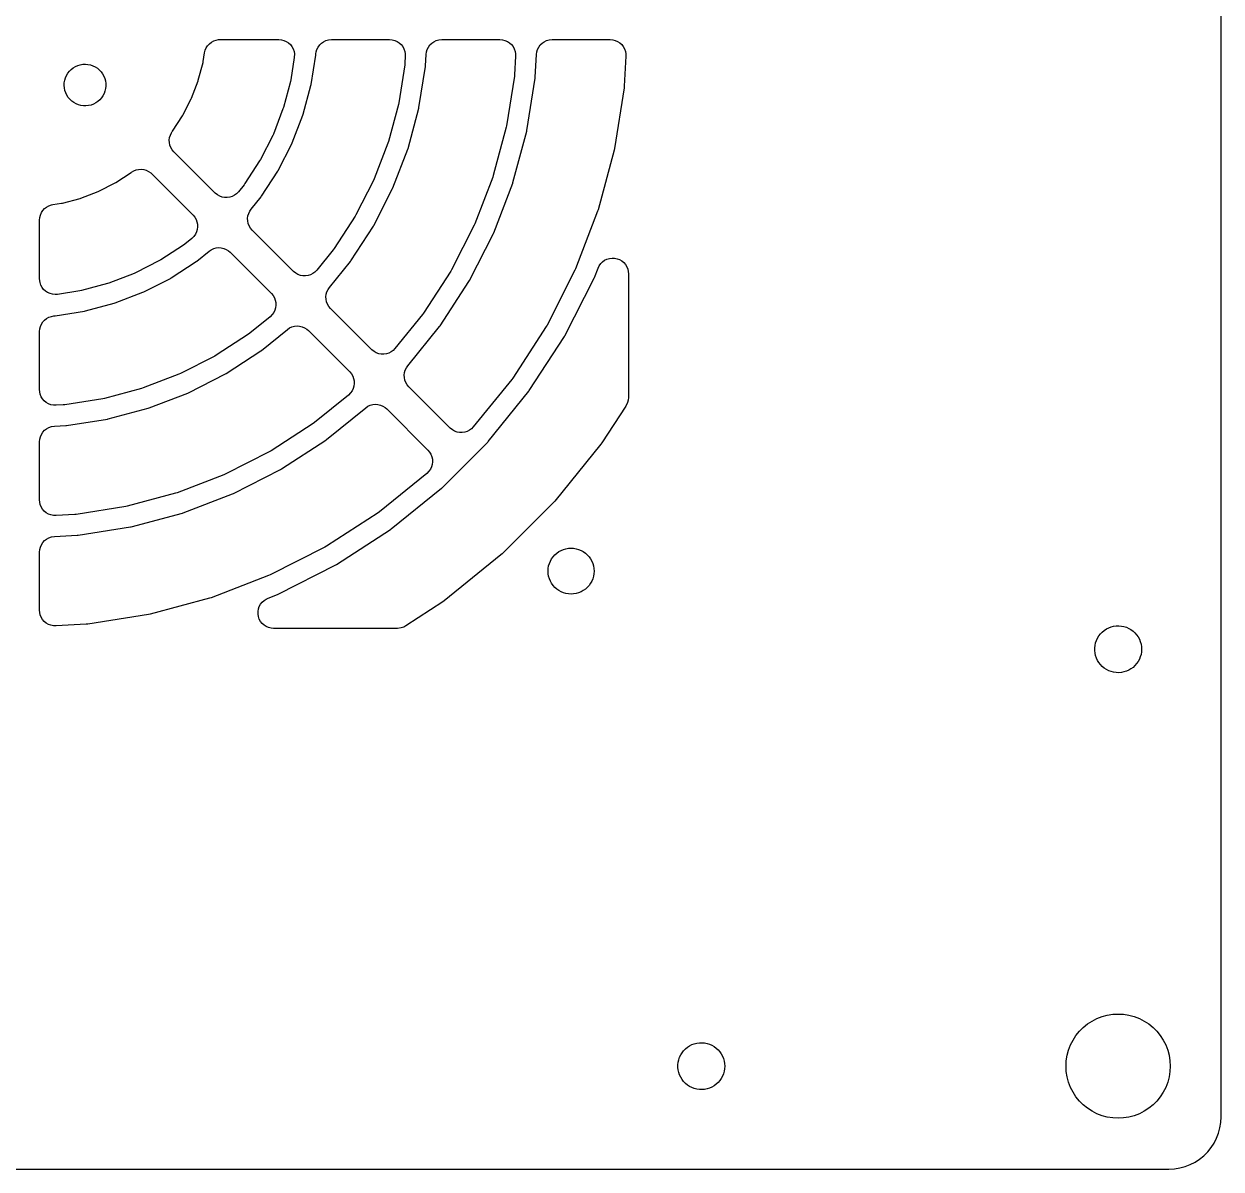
# Model space of a CAD drawing. Header units: metres. Extents: x -240 to 240, y -110 to 110.
# Drawn here: x 125 to 239.9, y -109.9 to 0 of the extents above; entities that cross this region are included whole.
import ezdxf

# ---------------------------------------------------------------- set-up
doc = ezdxf.new("R2010")
doc.units = ezdxf.units.M

msp = doc.modelspace()

# ---------------------------------------------------------------- linework, layer by layer
for p, q in [((239.875, -104.875), (239.875, 104.875)), ((142.399, -2.52469), (142.497, -2.297)), ((142.497, -2.297), (142.63, -2.08849)), ((142.63, -2.08849), (142.797, -1.90485)), ((142.797, -1.90485), (142.991, -1.75107)), ((142.991, -1.75107), (143.208, -1.63136)), ((143.208, -1.63136), (143.441, -1.549)), ((143.441, -1.549), (143.685, -1.5062)), ((143.685, -1.5062), (143.822, -1.5)), ((143.822, -1.5), (149.463, -1.5)), ((149.463, -1.5), (149.71, -1.52046)), ((149.71, -1.52046), (149.95, -1.58127)), ((149.95, -1.58127), (150.177, -1.68079)), ((150.177, -1.68079), (150.384, -1.81628)), ((150.384, -1.81628), (150.566, -1.98409)), ((150.566, -1.98409), (150.718, -2.17958)), ((150.718, -2.17958), (150.836, -2.39746)), ((153.12, -2.43941), (153.231, -2.21805)), ((153.231, -2.21805), (153.378, -2.01802)), ((153.378, -2.01802), (153.555, -1.84477)), ((153.555, -1.84477), (153.758, -1.70305)), ((153.758, -1.70305), (153.982, -1.59669)), ((153.982, -1.59669), (154.22, -1.52863)), ((154.22, -1.52863), (154.511, -1.5)), ((154.511, -1.5), (160.091, -1.5)), ((160.091, -1.5), (160.338, -1.52046)), ((160.338, -1.52046), (160.578, -1.58127)), ((160.578, -1.58127), (160.805, -1.68079)), ((160.805, -1.68079), (161.012, -1.81628)), ((161.012, -1.81628), (161.194, -1.98409)), ((161.194, -1.98409), (161.346, -2.17958)), ((161.346, -2.17958), (161.464, -2.39746)), ((163.704, -2.43936), (163.815, -2.218)), ((163.815, -2.218), (163.961, -2.01799)), ((163.961, -2.01799), (164.138, -1.84476)), ((164.138, -1.84476), (164.341, -1.70303)), ((164.341, -1.70303), (164.565, -1.59668)), ((164.565, -1.59668), (164.803, -1.52863)), ((164.803, -1.52863), (165.095, -1.5)), ((165.095, -1.5), (170.674, -1.5)), ((170.674, -1.5), (170.921, -1.52046)), ((170.921, -1.52046), (171.161, -1.58127)), ((171.161, -1.58127), (171.388, -1.68079)), ((171.388, -1.68079), (171.595, -1.81628)), ((171.595, -1.81628), (171.778, -1.98409)), ((171.778, -1.98409), (171.93, -2.17958)), ((171.93, -2.17958), (172.048, -2.39746)), ((174.287, -2.43936), (174.398, -2.21802)), ((174.398, -2.21802), (174.544, -2.01799)), ((174.544, -2.01799), (174.721, -1.84476)), ((174.721, -1.84476), (174.925, -1.70303)), ((174.925, -1.70303), (175.148, -1.59669)), ((175.148, -1.59669), (175.387, -1.52863)), ((175.387, -1.52863), (175.678, -1.5)), ((175.678, -1.5), (181.257, -1.5)), ((181.257, -1.5), (181.504, -1.52046)), ((181.504, -1.52046), (181.744, -1.58127)), ((181.744, -1.58127), (181.971, -1.68079)), ((181.971, -1.68079), (182.179, -1.81628)), ((182.179, -1.81628), (182.361, -1.98409)), ((182.361, -1.98409), (182.513, -2.17958)), ((182.513, -2.17958), (182.631, -2.39746)), ((142.205, -3.61696), (142.34, -2.76534)), ((142.34, -2.76534), (142.399, -2.52469)), ((150.944, -3.23465), (150.607, -5.36279)), ((150.836, -2.39746), (150.917, -2.63177)), ((150.917, -2.63177), (150.958, -2.87613)), ((150.958, -2.87613), (150.944, -3.23465)), ((152.557, -5.81731), (153.006, -2.98299)), ((153.006, -2.98299), (153.019, -2.866)), ((153.019, -2.866), (153.021, -2.86627)), ((153.021, -2.86627), (153.047, -2.67604)), ((153.047, -2.67604), (153.12, -2.43941)), ((161.464, -2.39746), (161.545, -2.63177)), ((161.545, -2.63177), (161.586, -2.87613)), ((161.589, -3.07849), (161.553, -3.76282)), ((161.586, -2.87613), (161.589, -3.07849)), ((163.54, -4.0112), (163.597, -2.92149)), ((163.597, -2.92149), (163.63, -2.67601)), ((163.63, -2.67601), (163.704, -2.43936)), ((172.048, -2.39746), (172.128, -2.63177)), ((172.172, -3.07851), (172.078, -4.86909)), ((172.128, -2.63177), (172.169, -2.87613)), ((172.169, -2.87613), (172.172, -3.07851)), ((174.065, -5.11745), (174.18, -2.92149)), ((174.18, -2.92149), (174.214, -2.67601)), ((174.214, -2.67601), (174.287, -2.43936)), ((182.755, -3.07851), (182.604, -5.97536)), ((182.631, -2.39746), (182.711, -2.63177)), ((182.711, -2.63177), (182.752, -2.87613)), ((182.752, -2.87613), (182.755, -3.07851)), ((129.213, -4.73282), (129.365, -4.53862)), ((129.365, -4.53862), (129.539, -4.3645)), ((129.539, -4.3645), (129.733, -4.21309)), ((129.733, -4.21309), (129.944, -4.0867)), ((129.944, -4.0867), (130.169, -3.98724)), ((130.169, -3.98724), (130.405, -3.91621)), ((130.405, -3.91621), (130.648, -3.87469)), ((130.648, -3.87469), (130.894, -3.86333)), ((130.894, -3.86333), (131.139, -3.88226)), ((131.139, -3.88226), (131.381, -3.93123)), ((131.381, -3.93123), (131.614, -4.00949)), ((131.614, -4.00949), (131.836, -4.11584)), ((131.836, -4.11584), (132.044, -4.24869)), ((132.044, -4.24869), (132.233, -4.40599)), ((132.233, -4.40599), (132.402, -4.58539)), ((132.402, -4.58539), (132.547, -4.78416)), ((141.733, -5.39542), (142.189, -3.69386)), ((142.189, -3.69386), (142.205, -3.61696)), ((161.536, -3.91898), (160.959, -7.56319)), ((161.553, -3.76282), (161.536, -3.91898)), ((162.909, -8.0177), (163.532, -4.08925)), ((163.532, -4.08925), (163.54, -4.0112)), ((128.863, -5.89389), (128.875, -5.6479)), ((128.875, -5.6479), (128.916, -5.40518)), ((128.916, -5.40518), (128.987, -5.1694)), ((128.987, -5.1694), (129.087, -4.94415)), ((129.087, -4.94415), (129.213, -4.73282)), ((132.547, -4.78416), (132.667, -4.99928)), ((132.667, -4.99928), (132.759, -5.22751)), ((132.759, -5.22751), (132.823, -5.46536)), ((132.823, -5.46536), (132.857, -5.70924)), ((132.857, -5.70924), (132.861, -5.95546)), ((141.077, -7.1151), (141.709, -5.47032)), ((141.709, -5.47032), (141.733, -5.39542)), ((150.574, -5.51637), (149.906, -8.00992)), ((150.607, -5.36279), (150.574, -5.51637)), ((172.062, -5.02524), (171.311, -9.76358)), ((172.078, -4.86909), (172.062, -5.02524)), ((173.261, -10.2181), (174.057, -5.1955)), ((174.057, -5.1955), (174.065, -5.11745)), ((128.882, -6.1394), (128.863, -5.89389)), ((128.931, -6.38072), (128.882, -6.1394)), ((129.009, -6.6142), (128.931, -6.38072)), ((129.116, -6.83629), (129.009, -6.6142)), ((129.249, -7.04364), (129.116, -6.83629)), ((132.58, -6.88963), (132.44, -7.09279)), ((132.693, -6.67093), (132.58, -6.88963)), ((132.778, -6.43997), (132.693, -6.67093)), ((132.834, -6.20027), (132.778, -6.43997)), ((132.861, -5.95546), (132.834, -6.20027)), ((151.798, -8.66583), (152.541, -5.89426)), ((152.541, -5.89426), (152.557, -5.81731)), ((182.587, -6.1315), (181.663, -11.964)), ((182.604, -5.97536), (182.587, -6.1315)), ((129.406, -7.23308), (129.249, -7.04364)), ((129.585, -7.40175), (129.406, -7.23308)), ((129.784, -7.5471), (129.585, -7.40175)), ((129.999, -7.66693), (129.784, -7.5471)), ((130.228, -7.75941), (129.999, -7.66693)), ((130.465, -7.82314), (130.228, -7.75941)), ((130.709, -7.85716), (130.465, -7.82314)), ((130.955, -7.86095), (130.709, -7.85716)), ((131.2, -7.83446), (130.955, -7.86095)), ((131.44, -7.77808), (131.2, -7.83446)), ((131.671, -7.69267), (131.44, -7.77808)), ((131.89, -7.57953), (131.671, -7.69267)), ((132.093, -7.44037), (131.89, -7.57953)), ((132.277, -7.2773), (132.093, -7.44037)), ((132.44, -7.09279), (132.277, -7.2773)), ((140.245, -8.75652), (141.045, -7.18683)), ((141.045, -7.18683), (141.077, -7.1151)), ((149.906, -8.00992), (149.858, -8.15924)), ((160.927, -7.71677), (159.972, -11.2803)), ((160.959, -7.56319), (160.927, -7.71677)), ((162.893, -8.09465), (162.909, -8.0177)), ((139.247, -10.3024), (140.206, -8.82471)), ((140.206, -8.82471), (140.245, -8.75652)), ((149.858, -8.15924), (148.933, -10.5695)), ((150.746, -11.4198), (151.774, -8.74074)), ((151.774, -8.74074), (151.798, -8.66583)), ((161.864, -11.9363), (162.893, -8.09465)), ((139.157, -10.4356), (139.232, -10.3218)), ((139.232, -10.3218), (139.247, -10.3024)), ((171.279, -9.91716), (170.037, -14.5508)), ((171.311, -9.76358), (171.279, -9.91716)), ((171.929, -15.2067), (173.245, -10.2951)), ((173.245, -10.2951), (173.261, -10.2181)), ((138.947, -11.1414), (138.978, -10.8956)), ((138.958, -11.3889), (138.947, -11.1414)), ((139.008, -11.6314), (138.958, -11.3889)), ((138.978, -10.8956), (139.049, -10.6581)), ((139.049, -10.6581), (139.157, -10.4356)), ((148.869, -10.713), (147.697, -13.0134)), ((148.933, -10.5695), (148.869, -10.713)), ((150.714, -11.4915), (150.746, -11.4198)), ((159.923, -11.4297), (158.601, -14.8742)), ((159.972, -11.2803), (159.923, -11.4297)), ((139.098, -11.8622), (139.008, -11.6314)), ((139.225, -12.075), (139.098, -11.8622)), ((139.385, -12.264), (139.225, -12.075)), ((143.35, -16.2289), (139.385, -12.264)), ((149.411, -14.0483), (150.714, -11.4915)), ((160.414, -15.7243), (161.839, -12.0112)), ((161.839, -12.0112), (161.864, -11.9363)), ((181.631, -12.1176), (180.102, -17.8212)), ((181.663, -11.964), (181.631, -12.1176)), ((147.618, -13.1493), (146.212, -15.3145)), ((147.697, -13.0134), (147.618, -13.1493)), ((133.825, -15.2061), (135.302, -14.2466)), ((135.302, -14.2466), (135.322, -14.2324)), ((135.322, -14.2324), (135.534, -14.1039)), ((135.534, -14.1039), (135.764, -14.0119)), ((135.764, -14.0119), (136.006, -13.9591)), ((136.006, -13.9591), (136.253, -13.9468)), ((136.253, -13.9468), (136.499, -13.9755)), ((136.499, -13.9755), (136.737, -14.0442)), ((136.737, -14.0442), (136.961, -14.1512)), ((136.961, -14.1512), (137.163, -14.2935)), ((137.163, -14.2935), (137.264, -14.3854)), ((137.264, -14.3854), (141.229, -18.3502)), ((147.809, -16.523), (149.372, -14.1162)), ((149.372, -14.1162), (149.411, -14.0483)), ((158.601, -14.8742), (158.537, -15.0176)), ((169.989, -14.7001), (168.269, -19.1789)), ((170.037, -14.5508), (169.989, -14.7001)), ((130.47, -16.7086), (132.115, -16.0773)), ((132.115, -16.0773), (132.187, -16.0453)), ((132.187, -16.0453), (133.757, -15.2455)), ((133.757, -15.2455), (133.825, -15.2061)), ((146.12, -15.4415), (145.577, -16.1122)), ((146.212, -15.3145), (146.12, -15.4415)), ((158.537, -15.0176), (156.862, -18.305)), ((158.576, -19.34), (160.382, -15.796)), ((160.382, -15.796), (160.414, -15.7243)), ((170.082, -20.029), (171.905, -15.2816)), ((171.905, -15.2816), (171.929, -15.2067)), ((127.765, -17.3401), (128.617, -17.2052)), ((128.617, -17.2052), (128.694, -17.1889)), ((128.694, -17.1889), (130.395, -16.733)), ((130.395, -16.733), (130.47, -16.7086)), ((143.566, -16.4079), (143.35, -16.2289)), ((143.782, -16.53), (143.566, -16.4079)), ((144.015, -16.615), (143.782, -16.53)), ((144.258, -16.6605), (144.015, -16.615)), ((144.506, -16.6653), (144.258, -16.6605)), ((144.751, -16.6292), (144.506, -16.6653)), ((144.987, -16.5533), (144.751, -16.6292)), ((145.207, -16.4396), (144.987, -16.5533)), ((145.405, -16.2912), (145.207, -16.4396)), ((145.577, -16.1122), (145.405, -16.2912)), ((146.798, -17.7773), (147.763, -16.5865)), ((147.763, -16.5865), (147.809, -16.523)), ((126.52, -18.5748), (126.581, -18.3346)), ((126.581, -18.3346), (126.681, -18.1077)), ((126.681, -18.1077), (126.816, -17.9003)), ((126.816, -17.9003), (126.984, -17.7181)), ((126.984, -17.7181), (127.18, -17.5659)), ((127.18, -17.5659), (127.397, -17.448)), ((127.397, -17.448), (127.632, -17.3676)), ((127.632, -17.3676), (127.765, -17.3401)), ((141.229, -18.3502), (141.389, -18.5393)), ((146.496, -18.4135), (146.567, -18.1761)), ((146.567, -18.1761), (146.675, -17.9535)), ((146.675, -17.9535), (146.798, -17.7773)), ((156.862, -18.305), (156.784, -18.4409)), ((180.054, -17.9705), (177.938, -23.4834)), ((180.102, -17.8212), (180.054, -17.9705)), ((126.5, -18.8217), (126.52, -18.5748)), ((126.5, -24.4627), (126.5, -18.8217)), ((141.389, -18.5393), (141.516, -18.7521)), ((141.516, -18.7521), (141.606, -18.9829)), ((141.606, -18.9829), (141.657, -19.2254)), ((141.667, -19.4729), (141.636, -19.7187)), ((141.657, -19.2254), (141.667, -19.4729)), ((146.465, -18.6593), (146.496, -18.4135)), ((146.475, -18.9068), (146.465, -18.6593)), ((146.526, -19.1493), (146.475, -18.9068)), ((146.616, -19.3801), (146.526, -19.1493)), ((146.743, -19.5929), (146.616, -19.3801)), ((156.784, -18.4409), (154.774, -21.5352)), ((156.371, -22.7437), (158.537, -19.408)), ((158.537, -19.408), (158.576, -19.34)), ((168.205, -19.3223), (166.028, -23.5965)), ((168.269, -19.1789), (168.205, -19.3223)), ((141.112, -20.5766), (140.441, -21.1198)), ((141.313, -20.3803), (141.112, -20.5766)), ((141.457, -20.1787), (141.313, -20.3803)), ((141.566, -19.9561), (141.457, -20.1787)), ((141.636, -19.7187), (141.566, -19.9561)), ((146.903, -19.782), (146.743, -19.5929)), ((150.865, -23.7434), (146.903, -19.782)), ((167.742, -24.6316), (170.05, -20.1008)), ((170.05, -20.1008), (170.082, -20.029)), ((140.314, -21.2121), (138.149, -22.6181)), ((140.441, -21.1198), (140.314, -21.2121)), ((141.586, -22.7626), (142.777, -21.7982)), ((142.777, -21.7982), (142.982, -21.6588)), ((142.982, -21.6588), (143.207, -21.5549)), ((143.207, -21.5549), (143.446, -21.4894)), ((143.446, -21.4894), (143.692, -21.4642)), ((143.692, -21.4642), (143.94, -21.4799)), ((143.94, -21.4799), (144.181, -21.5361)), ((144.181, -21.5361), (144.41, -21.6312)), ((144.41, -21.6312), (144.62, -21.7627)), ((144.62, -21.7627), (144.782, -21.9033)), ((154.682, -21.6622), (153.091, -23.6267)), ((154.774, -21.5352), (154.682, -21.6622)), ((138.013, -22.6967), (135.713, -23.8688)), ((138.149, -22.6181), (138.013, -22.6967)), ((139.116, -24.3717), (141.523, -22.8087)), ((141.523, -22.8087), (141.586, -22.7626)), ((144.782, -21.9033), (148.743, -25.8647)), ((154.313, -25.2918), (156.325, -22.8073)), ((156.325, -22.8073), (156.371, -22.7437)), ((180.35, -22.999), (180.524, -22.8228)), ((180.524, -22.8228), (180.725, -22.6778)), ((180.725, -22.6778), (180.947, -22.5677)), ((180.947, -22.5677), (181.184, -22.4958)), ((181.184, -22.4958), (181.43, -22.4638)), ((181.43, -22.4638), (181.677, -22.4726)), ((181.677, -22.4726), (181.92, -22.5221)), ((181.92, -22.5221), (182.151, -22.6109)), ((182.151, -22.6109), (182.365, -22.7366)), ((182.365, -22.7366), (182.555, -22.8956)), ((182.555, -22.8956), (182.716, -23.0838)), ((135.57, -23.9326), (133.159, -24.8578)), ((135.713, -23.8688), (135.57, -23.9326)), ((151.081, -23.9224), (150.865, -23.7434)), ((151.296, -24.0445), (151.081, -23.9224)), ((151.529, -24.1295), (151.296, -24.0445)), ((152.501, -24.0677), (152.265, -24.1437)), ((152.721, -23.9541), (152.501, -24.0677)), ((152.92, -23.8057), (152.721, -23.9541)), ((153.091, -23.6267), (152.92, -23.8057)), ((165.949, -23.7325), (163.336, -27.7558)), ((166.028, -23.5965), (165.949, -23.7325)), ((177.874, -23.6268), (175.193, -28.8883)), ((177.938, -23.4834), (177.874, -23.6268)), ((179.751, -24.3336), (180.1, -23.4246)), ((180.1, -23.4246), (180.207, -23.2014)), ((180.207, -23.2014), (180.35, -22.999)), ((182.716, -23.0838), (182.844, -23.2959)), ((182.844, -23.2959), (182.935, -23.5262)), ((182.935, -23.5262), (182.987, -23.7684)), ((182.987, -23.7684), (183, -23.9621)), ((183, -23.9621), (183, -35.8425)), ((126.543, -24.8189), (126.5, -24.4627)), ((126.621, -25.0538), (126.543, -24.8189)), ((126.738, -25.2727), (126.621, -25.0538)), ((133.01, -24.9063), (130.516, -25.5745)), ((133.159, -24.8578), (133.01, -24.9063)), ((136.491, -25.7137), (139.048, -24.4109)), ((139.048, -24.4109), (139.116, -24.3717)), ((151.773, -24.1749), (151.529, -24.1295)), ((152.02, -24.1797), (151.773, -24.1749)), ((152.265, -24.1437), (152.02, -24.1797)), ((164.933, -28.9644), (167.703, -24.6995)), ((167.703, -24.6995), (167.742, -24.6316)), ((176.907, -29.9233), (179.719, -24.4054)), ((179.719, -24.4054), (179.751, -24.3336)), ((126.888, -25.4694), (126.738, -25.2727)), ((127.069, -25.6387), (126.888, -25.4694)), ((127.275, -25.7759), (127.069, -25.6387)), ((127.501, -25.8773), (127.275, -25.7759)), ((127.741, -25.9401), (127.501, -25.8773)), ((127.988, -25.9626), (127.741, -25.9401)), ((128.235, -25.9442), (127.988, -25.9626)), ((130.363, -25.6071), (128.235, -25.9442)), ((130.516, -25.5745), (130.363, -25.6071)), ((133.741, -26.774), (136.42, -25.7456)), ((136.42, -25.7456), (136.491, -25.7137)), ((148.743, -25.8647), (148.904, -26.0537)), ((148.904, -26.0537), (149.03, -26.2666)), ((149.03, -26.2666), (149.12, -26.4973)), ((153.98, -26.1738), (154.01, -25.928)), ((153.99, -26.4213), (153.98, -26.1738)), ((154.01, -25.928), (154.081, -25.6905)), ((154.081, -25.6905), (154.19, -25.468)), ((154.19, -25.468), (154.313, -25.2918)), ((127.983, -28.0062), (130.817, -27.5573)), ((130.817, -27.5573), (130.894, -27.5409)), ((130.894, -27.5409), (133.666, -26.7983)), ((133.666, -26.7983), (133.741, -26.774)), ((149.08, -27.4706), (148.971, -27.6932)), ((149.151, -27.2332), (149.08, -27.4706)), ((149.12, -26.4973), (149.171, -26.7398)), ((149.181, -26.9873), (149.151, -27.2332)), ((149.171, -26.7398), (149.181, -26.9873)), ((154.041, -26.6638), (153.99, -26.4213)), ((154.131, -26.8946), (154.041, -26.6638)), ((154.258, -27.1074), (154.131, -26.8946)), ((154.418, -27.2964), (154.258, -27.1074)), ((158.379, -31.2578), (154.418, -27.2964)), ((126.681, -28.7976), (126.816, -28.5902)), ((126.816, -28.5902), (126.984, -28.4079)), ((126.984, -28.4079), (127.18, -28.2557)), ((127.18, -28.2557), (127.397, -28.1378)), ((127.397, -28.1378), (127.632, -28.0574)), ((127.632, -28.0574), (127.866, -28.0219)), ((127.866, -28.0185), (127.983, -28.0062)), ((127.866, -28.0219), (127.866, -28.0185)), ((148.627, -28.0911), (146.662, -29.6819)), ((148.827, -27.8948), (148.627, -28.0911)), ((148.971, -27.6932), (148.827, -27.8948)), ((163.244, -27.8829), (160.606, -31.1411)), ((163.336, -27.7558), (163.244, -27.8829)), ((126.5, -29.5115), (126.52, -29.2646)), ((126.5, -35.0907), (126.5, -29.5115)), ((126.52, -29.2646), (126.581, -29.0244)), ((126.581, -29.0244), (126.681, -28.7976)), ((146.535, -29.7742), (143.441, -31.7836)), ((146.662, -29.6819), (146.535, -29.7742)), ((147.807, -31.3246), (150.292, -29.3127)), ((150.292, -29.3127), (150.497, -29.1732)), ((150.497, -29.1732), (150.721, -29.0694)), ((150.721, -29.0694), (150.96, -29.0039)), ((150.96, -29.0039), (151.207, -28.9787)), ((151.207, -28.9787), (151.454, -28.9944)), ((151.454, -28.9944), (151.695, -29.0506)), ((151.695, -29.0506), (151.924, -29.1457)), ((151.924, -29.1457), (152.134, -29.2772)), ((152.134, -29.2772), (152.296, -29.4178)), ((152.296, -29.4178), (156.258, -33.3792)), ((161.827, -32.8063), (164.887, -29.0279)), ((164.887, -29.0279), (164.933, -28.9644)), ((175.114, -29.0243), (171.898, -33.9766)), ((175.193, -28.8883), (175.114, -29.0243)), ((173.495, -35.1852), (176.868, -29.9912)), ((176.868, -29.9912), (176.907, -29.9233)), ((143.305, -31.8621), (140.018, -33.5371)), ((143.441, -31.7836), (143.305, -31.8621)), ((144.408, -33.5371), (147.744, -31.3708)), ((147.744, -31.3708), (147.807, -31.3246)), ((158.595, -31.4369), (158.379, -31.2578)), ((158.811, -31.559), (158.595, -31.4369)), ((159.044, -31.6439), (158.811, -31.559)), ((159.287, -31.6894), (159.044, -31.6439)), ((159.535, -31.6942), (159.287, -31.6894)), ((159.78, -31.6581), (159.535, -31.6942)), ((160.016, -31.5822), (159.78, -31.6581)), ((160.236, -31.4685), (160.016, -31.5822)), ((160.434, -31.3201), (160.236, -31.4685)), ((160.606, -31.1411), (160.434, -31.3201)), ((161.525, -33.4424), (161.595, -33.205)), ((161.595, -33.205), (161.704, -32.9824)), ((161.704, -32.9824), (161.827, -32.8063)), ((139.874, -33.601), (136.43, -34.9232)), ((140.018, -33.5371), (139.874, -33.601)), ((140.796, -35.382), (144.34, -33.5763)), ((144.34, -33.5763), (144.408, -33.5371)), ((156.258, -33.3792), (156.418, -33.5682)), ((156.418, -33.5682), (156.545, -33.781)), ((156.545, -33.781), (156.635, -34.0118)), ((156.635, -34.0118), (156.686, -34.2543)), ((156.686, -34.2543), (156.696, -34.5018)), ((161.494, -33.6883), (161.525, -33.4424)), ((161.504, -33.9358), (161.494, -33.6883)), ((161.555, -34.1783), (161.504, -33.9358)), ((161.645, -34.409), (161.555, -34.1783)), ((161.772, -34.6219), (161.645, -34.409)), ((171.806, -34.1036), (168.12, -38.6556)), ((171.898, -33.9766), (171.806, -34.1036)), ((126.514, -35.2926), (126.5, -35.0907)), ((126.567, -35.5345), (126.514, -35.2926)), ((126.66, -35.7643), (126.567, -35.5345)), ((136.28, -34.9717), (132.717, -35.9265)), ((136.43, -34.9232), (136.28, -34.9717)), ((137.011, -36.8393), (140.724, -35.414)), ((140.724, -35.414), (140.796, -35.382)), ((156.141, -35.6055), (152.883, -38.244)), ((156.342, -35.4093), (156.141, -35.6055)), ((156.486, -35.2076), (156.342, -35.4093)), ((156.595, -34.9851), (156.486, -35.2076)), ((156.665, -34.7476), (156.595, -34.9851)), ((156.696, -34.5018), (156.665, -34.7476)), ((161.932, -34.8109), (161.772, -34.6219)), ((165.894, -38.7723), (161.932, -34.8109)), ((169.551, -40.0616), (173.449, -35.2486)), ((173.449, -35.2486), (173.495, -35.1852)), ((126.789, -35.9757), (126.66, -35.7643)), ((126.951, -36.163), (126.789, -35.9757)), ((127.142, -36.321), (126.951, -36.163)), ((127.356, -36.4455), (127.142, -36.321)), ((127.588, -36.533), (127.356, -36.4455)), ((127.831, -36.5811), (127.588, -36.533)), ((128.078, -36.5887), (127.831, -36.5811)), ((128.763, -36.5528), (128.078, -36.5887)), ((128.919, -36.5364), (128.763, -36.5528)), ((132.563, -35.9592), (128.919, -36.5364)), ((132.717, -35.9265), (132.563, -35.9592)), ((157.806, -36.8271), (158.011, -36.6877)), ((158.011, -36.6877), (158.236, -36.5838)), ((158.236, -36.5838), (158.475, -36.5184)), ((158.475, -36.5184), (158.721, -36.4931)), ((158.721, -36.4931), (158.969, -36.5089)), ((158.969, -36.5089), (159.21, -36.565)), ((159.21, -36.565), (159.439, -36.6601)), ((159.439, -36.6601), (159.649, -36.7916)), ((182.758, -36.6595), (180.461, -40.1973)), ((182.919, -36.3296), (182.758, -36.6595)), ((182.98, -36.0894), (182.919, -36.3296)), ((183, -35.8425), (182.98, -36.0894)), ((133.018, -37.9094), (133.095, -37.893)), ((133.095, -37.893), (136.936, -36.8637)), ((136.936, -36.8637), (137.011, -36.8393)), ((154.028, -39.8868), (157.806, -36.8271)), ((159.649, -36.7916), (159.811, -36.9322)), ((159.811, -36.9322), (163.772, -40.8936)), ((126.816, -39.1735), (126.984, -38.9912)), ((126.984, -38.9912), (127.18, -38.8391)), ((127.18, -38.8391), (127.397, -38.7212)), ((127.397, -38.7212), (127.632, -38.6407)), ((127.632, -38.6407), (127.921, -38.5969)), ((127.921, -38.5969), (129.011, -38.5398)), ((129.011, -38.5398), (129.089, -38.5316)), ((129.089, -38.5316), (133.018, -37.9094)), ((152.756, -38.3363), (148.732, -40.9491)), ((152.883, -38.244), (152.756, -38.3363)), ((166.11, -38.9513), (165.894, -38.7723)), ((166.325, -39.0734), (166.11, -38.9513)), ((167.75, -38.983), (167.53, -39.0966)), ((167.949, -38.8346), (167.75, -38.983)), ((168.12, -38.6556), (167.949, -38.8346)), ((126.5, -40.0948), (126.52, -39.8479)), ((126.5, -45.6741), (126.5, -40.0948)), ((126.52, -39.8479), (126.581, -39.6078)), ((126.581, -39.6078), (126.681, -39.3809)), ((126.681, -39.3809), (126.816, -39.1735)), ((149.7, -42.7025), (153.964, -39.9329)), ((153.964, -39.9329), (154.028, -39.8868)), ((165.12, -44.4989), (169.499, -40.1199)), ((166.558, -39.1584), (166.325, -39.0734)), ((166.802, -39.2038), (166.558, -39.1584)), ((167.049, -39.2086), (166.802, -39.2038)), ((167.294, -39.1726), (167.049, -39.2086)), ((167.53, -39.0966), (167.294, -39.1726)), ((169.499, -40.1199), (169.551, -40.0616)), ((180.461, -40.1973), (180.368, -40.3243)), ((148.597, -41.0276), (144.322, -43.2054)), ((148.732, -40.9491), (148.597, -41.0276)), ((163.772, -40.8936), (163.932, -41.0826)), ((163.932, -41.0826), (164.059, -41.2955)), ((164.059, -41.2955), (164.149, -41.5262)), ((180.368, -40.3243), (175.955, -45.7745)), ((164.109, -42.4995), (164, -42.7221)), ((164.18, -42.2621), (164.109, -42.4995)), ((164.149, -41.5262), (164.2, -41.7687)), ((164.21, -42.0162), (164.18, -42.2621)), ((164.2, -41.7687), (164.21, -42.0162)), ((144.179, -43.2693), (139.7, -44.9885)), ((144.322, -43.2054), (144.179, -43.2693)), ((145.101, -45.0504), (149.632, -42.7418)), ((149.632, -42.7418), (149.7, -42.7025)), ((163.656, -43.12), (159.104, -46.8061)), ((163.856, -42.9237), (163.656, -43.12)), ((164, -42.7221), (163.856, -42.9237)), ((160.249, -48.4489), (165.062, -44.5514)), ((165.062, -44.5514), (165.12, -44.4989)), ((126.514, -45.876), (126.5, -45.6741)), ((126.567, -46.1179), (126.514, -45.876)), ((139.551, -45.037), (134.917, -46.2786)), ((139.7, -44.9885), (139.551, -45.037)), ((140.282, -46.9047), (145.029, -45.0823)), ((145.029, -45.0823), (145.101, -45.0504)), ((175.85, -45.8911), (170.891, -50.8497)), ((175.955, -45.7745), (175.85, -45.8911)), ((126.66, -46.3477), (126.567, -46.1179)), ((126.789, -46.5591), (126.66, -46.3477)), ((126.951, -46.7463), (126.789, -46.5591)), ((127.142, -46.9044), (126.951, -46.7463)), ((127.356, -47.0288), (127.142, -46.9044)), ((127.588, -47.1163), (127.356, -47.0288)), ((129.869, -47.0782), (128.079, -47.172)), ((130.025, -47.0618), (129.869, -47.0782)), ((134.764, -46.3113), (130.025, -47.0618)), ((134.917, -46.2786), (134.764, -46.3113)), ((135.295, -48.2451), (140.207, -46.929)), ((140.207, -46.929), (140.282, -46.9047)), ((158.977, -46.8984), (154.024, -50.1145)), ((159.104, -46.8061), (158.977, -46.8984)), ((127.831, -47.1645), (127.588, -47.1163)), ((128.079, -47.172), (127.831, -47.1645)), ((135.218, -48.2614), (135.295, -48.2451)), ((127.18, -49.4224), (127.397, -49.3045)), ((127.397, -49.3045), (127.632, -49.2241)), ((127.632, -49.2241), (127.921, -49.1802)), ((127.921, -49.1802), (130.117, -49.0651)), ((130.117, -49.0651), (130.195, -49.0569)), ((130.195, -49.0569), (135.218, -48.2614)), ((154.991, -51.868), (160.185, -48.495)), ((160.185, -48.495), (160.249, -48.4489)), ((126.5, -50.6782), (126.52, -50.4313)), ((126.52, -50.4313), (126.581, -50.1911)), ((126.581, -50.1911), (126.681, -49.9642)), ((126.681, -49.9642), (126.816, -49.7568)), ((126.816, -49.7568), (126.984, -49.5746)), ((126.984, -49.5746), (127.18, -49.4224)), ((153.888, -50.193), (148.627, -52.8738)), ((154.024, -50.1145), (153.888, -50.193)), ((176.328, -50.6343), (176.544, -50.5147)), ((176.544, -50.5147), (176.772, -50.4202)), ((176.772, -50.4202), (177.01, -50.3518)), ((177.01, -50.3518), (177.253, -50.3104)), ((177.253, -50.3104), (177.5, -50.2965)), ((177.5, -50.2965), (177.747, -50.3104)), ((177.747, -50.3104), (177.99, -50.3518)), ((177.99, -50.3518), (178.228, -50.4202)), ((178.228, -50.4202), (178.456, -50.5147)), ((178.456, -50.5147), (178.672, -50.6343)), ((126.5, -56.2574), (126.5, -50.6782)), ((170.774, -50.9548), (165.324, -55.3682)), ((170.891, -50.8497), (170.774, -50.9548)), ((175.42, -51.7722), (175.515, -51.5439)), ((175.515, -51.5439), (175.634, -51.3277)), ((175.634, -51.3277), (175.777, -51.1262)), ((175.777, -51.1262), (175.942, -50.9419)), ((175.942, -50.9419), (176.126, -50.7773)), ((176.126, -50.7773), (176.328, -50.6343)), ((178.672, -50.6343), (178.874, -50.7773)), ((178.874, -50.7773), (179.058, -50.9419)), ((179.058, -50.9419), (179.223, -51.1262)), ((179.223, -51.1262), (179.366, -51.3277)), ((179.366, -51.3277), (179.485, -51.5439)), ((179.485, -51.5439), (179.58, -51.7722)), ((149.405, -54.7187), (154.923, -51.9072)), ((154.923, -51.9072), (154.991, -51.868)), ((175.297, -52.5), (175.31, -52.2533)), ((175.31, -52.7467), (175.297, -52.5)), ((175.31, -52.2533), (175.352, -52.0097)), ((175.352, -52.9903), (175.31, -52.7467)), ((175.352, -52.0097), (175.42, -51.7722)), ((179.58, -51.7722), (179.648, -52.0097)), ((179.648, -52.0097), (179.69, -52.2533)), ((179.69, -52.7467), (179.648, -52.9903)), ((179.69, -52.2533), (179.703, -52.5)), ((179.703, -52.5), (179.69, -52.7467)), ((148.483, -52.9377), (142.971, -55.0539)), ((148.627, -52.8738), (148.483, -52.9377)), ((175.42, -53.2278), (175.352, -52.9903)), ((175.515, -53.456), (175.42, -53.2278)), ((175.634, -53.6723), (175.515, -53.456)), ((175.777, -53.8738), (175.634, -53.6723)), ((175.942, -54.0581), (175.777, -53.8738)), ((179.223, -53.8738), (179.058, -54.0581)), ((179.366, -53.6723), (179.223, -53.8738)), ((179.485, -53.456), (179.366, -53.6723)), ((179.58, -53.2278), (179.485, -53.456)), ((179.648, -52.9903), (179.58, -53.2278)), ((142.821, -55.1024), (137.118, -56.6307)), ((142.971, -55.0539), (142.821, -55.1024)), ((148.248, -55.1808), (148.425, -55.0996)), ((148.425, -55.0996), (149.334, -54.7507)), ((149.334, -54.7507), (149.405, -54.7187)), ((176.126, -54.2227), (175.942, -54.0581)), ((176.328, -54.3657), (176.126, -54.2227)), ((176.544, -54.4852), (176.328, -54.3657)), ((176.772, -54.5798), (176.544, -54.4852)), ((177.01, -54.6482), (176.772, -54.5798)), ((177.253, -54.6896), (177.01, -54.6482)), ((177.5, -54.7035), (177.253, -54.6896)), ((177.747, -54.6896), (177.5, -54.7035)), ((177.99, -54.6482), (177.747, -54.6896)), ((178.228, -54.5798), (177.99, -54.6482)), ((178.456, -54.4852), (178.228, -54.5798)), ((178.672, -54.3657), (178.456, -54.4852)), ((178.874, -54.2227), (178.672, -54.3657)), ((179.058, -54.0581), (178.874, -54.2227)), ((126.514, -56.4593), (126.5, -56.2574)), ((147.467, -56.3761), (147.508, -56.1318)), ((147.508, -56.1318), (147.588, -55.8975)), ((147.588, -55.8975), (147.706, -55.6796)), ((147.706, -55.6796), (147.859, -55.4841)), ((147.859, -55.4841), (148.041, -55.3163)), ((148.041, -55.3163), (148.248, -55.1808)), ((165.197, -55.4605), (161.659, -57.758)), ((165.324, -55.3682), (165.197, -55.4605)), ((126.567, -56.7012), (126.514, -56.4593)), ((126.66, -56.931), (126.567, -56.7012)), ((126.789, -57.1424), (126.66, -56.931)), ((126.951, -57.3297), (126.789, -57.1424)), ((127.142, -57.4877), (126.951, -57.3297)), ((136.964, -56.6633), (131.132, -57.5871)), ((137.118, -56.6307), (136.964, -56.6633)), ((147.467, -56.6239), (147.467, -56.3761)), ((147.508, -56.8682), (147.467, -56.6239)), ((147.588, -57.1025), (147.508, -56.8682)), ((147.706, -57.3204), (147.588, -57.1025)), ((147.859, -57.5159), (147.706, -57.3204)), ((127.356, -57.6121), (127.142, -57.4877)), ((127.588, -57.6996), (127.356, -57.6121)), ((127.831, -57.7478), (127.588, -57.6996)), ((128.079, -57.7553), (127.831, -57.7478)), ((130.975, -57.6035), (128.079, -57.7553)), ((131.132, -57.5871), (130.975, -57.6035)), ((148.041, -57.6837), (147.859, -57.5159)), ((148.248, -57.8192), (148.041, -57.6837)), ((148.475, -57.9187), (148.248, -57.8192)), ((148.715, -57.9795), (148.475, -57.9187)), ((148.962, -58), (148.715, -57.9795)), ((160.843, -58), (148.962, -58)), ((161.207, -57.9551), (160.843, -58)), ((161.441, -57.8753), (161.207, -57.9551)), ((161.659, -57.758), (161.441, -57.8753)), ((228.151, -58.7179), (228.303, -58.5223)), ((228.303, -58.5223), (228.476, -58.3446)), ((228.476, -58.3446), (228.667, -58.187)), ((228.667, -58.187), (228.875, -58.0514)), ((228.875, -58.0514), (229.096, -57.9395)), ((229.096, -57.9395), (229.328, -57.8526)), ((229.328, -57.8526), (229.569, -57.7917)), ((229.569, -57.7917), (229.814, -57.7577)), ((229.814, -57.7577), (230.062, -57.7509)), ((230.062, -57.7509), (230.309, -57.7713)), ((230.309, -57.7713), (230.552, -57.8188)), ((230.552, -57.8188), (230.789, -57.8928)), ((230.789, -57.8928), (231.016, -57.9924)), ((231.016, -57.9924), (231.231, -58.1164)), ((231.231, -58.1164), (231.43, -58.2632)), ((231.43, -58.2632), (231.613, -58.4311)), ((231.613, -58.4311), (231.776, -58.618)), ((227.753, -59.8761), (227.781, -59.6297)), ((227.781, -59.6297), (227.835, -59.3878)), ((227.835, -59.3878), (227.915, -59.1533)), ((227.915, -59.1533), (228.021, -58.9291)), ((228.021, -58.9291), (228.151, -58.7179)), ((231.776, -58.618), (231.917, -58.8217)), ((231.917, -58.8217), (232.035, -59.0397)), ((232.035, -59.0397), (232.128, -59.2694)), ((232.128, -59.2694), (232.196, -59.508)), ((232.196, -59.508), (232.236, -59.7525)), ((227.753, -60.1239), (227.753, -59.8761)), ((227.781, -60.3703), (227.753, -60.1239)), ((227.835, -60.6122), (227.781, -60.3703)), ((227.915, -60.8467), (227.835, -60.6122)), ((228.021, -61.0709), (227.915, -60.8467)), ((232.128, -60.7306), (232.035, -60.9602)), ((232.196, -60.492), (232.128, -60.7306)), ((232.236, -60.2475), (232.196, -60.492)), ((232.236, -59.7525), (232.25, -60)), ((232.25, -60), (232.236, -60.2475)), ((228.151, -61.2821), (228.021, -61.0709)), ((228.303, -61.4777), (228.151, -61.2821)), ((228.476, -61.6554), (228.303, -61.4777)), ((228.667, -61.813), (228.476, -61.6554)), ((228.875, -61.9485), (228.667, -61.813)), ((229.096, -62.0605), (228.875, -61.9485)), ((231.016, -62.0076), (230.789, -62.1071)), ((231.231, -61.8836), (231.016, -62.0076)), ((231.43, -61.7368), (231.231, -61.8836)), ((231.613, -61.5689), (231.43, -61.7368)), ((231.776, -61.382), (231.613, -61.5689)), ((231.917, -61.1783), (231.776, -61.382)), ((232.035, -60.9602), (231.917, -61.1783)), ((229.328, -62.1474), (229.096, -62.0605)), ((229.569, -62.2083), (229.328, -62.1474)), ((229.814, -62.2423), (229.569, -62.2083)), ((230.062, -62.2491), (229.814, -62.2423)), ((230.309, -62.2287), (230.062, -62.2491)), ((230.552, -62.1812), (230.309, -62.2287)), ((230.789, -62.1071), (230.552, -62.1812)), ((227.966, -95.4323), (228.455, -95.2447)), ((228.455, -95.2447), (228.96, -95.1093)), ((228.96, -95.1093), (229.477, -95.0274)), ((229.477, -95.0274), (230, -95)), ((230, -95), (230.523, -95.0274)), ((230.523, -95.0274), (231.04, -95.1093)), ((231.04, -95.1093), (231.545, -95.2447)), ((231.545, -95.2447), (232.034, -95.4323)), ((226.284, -96.6543), (226.654, -96.2843)), ((226.654, -96.2843), (227.061, -95.9549)), ((227.061, -95.9549), (227.5, -95.6699)), ((227.5, -95.6699), (227.966, -95.4323)), ((232.034, -95.4323), (232.5, -95.6699)), ((232.5, -95.6699), (232.939, -95.9549)), ((232.939, -95.9549), (233.346, -96.2843)), ((233.346, -96.2843), (233.716, -96.6543)), ((225.432, -97.9663), (225.67, -97.5)), ((225.67, -97.5), (225.955, -97.0611)), ((225.955, -97.0611), (226.284, -96.6543)), ((233.716, -96.6543), (234.045, -97.0611)), ((234.045, -97.0611), (234.33, -97.5)), ((234.33, -97.5), (234.568, -97.9663)), ((188.021, -98.9291), (188.151, -98.7179)), ((188.151, -98.7179), (188.303, -98.5223)), ((188.303, -98.5223), (188.476, -98.3446)), ((188.476, -98.3446), (188.667, -98.187)), ((188.667, -98.187), (188.875, -98.0514)), ((188.875, -98.0514), (189.096, -97.9395)), ((189.096, -97.9395), (189.328, -97.8526)), ((189.328, -97.8526), (189.569, -97.7917)), ((189.569, -97.7917), (189.814, -97.7577)), ((189.814, -97.7577), (190.062, -97.7509)), ((190.062, -97.7509), (190.309, -97.7713)), ((190.309, -97.7713), (190.552, -97.8188)), ((190.552, -97.8188), (190.789, -97.8929)), ((190.789, -97.8929), (191.016, -97.9924)), ((191.016, -97.9924), (191.231, -98.1164)), ((191.231, -98.1164), (191.43, -98.2632)), ((191.43, -98.2632), (191.613, -98.4311)), ((191.613, -98.4311), (191.776, -98.618)), ((191.776, -98.618), (191.917, -98.8217)), ((225.109, -98.9604), (225.245, -98.4549)), ((225.245, -98.4549), (225.432, -97.9663)), ((234.568, -97.9663), (234.755, -98.4549)), ((234.755, -98.4549), (234.891, -98.9604)), ((187.753, -99.8761), (187.781, -99.6297)), ((187.753, -100.124), (187.753, -99.8761)), ((187.781, -99.6297), (187.835, -99.3878)), ((187.835, -99.3878), (187.915, -99.1533)), ((187.915, -99.1533), (188.021, -98.9291)), ((191.917, -98.8217), (192.035, -99.0397)), ((192.035, -99.0397), (192.128, -99.2694)), ((192.128, -99.2694), (192.196, -99.508)), ((192.196, -99.508), (192.236, -99.7525)), ((192.236, -99.7525), (192.25, -100)), ((225, -100), (225.027, -99.4774)), ((225.027, -99.4774), (225.109, -98.9604)), ((234.891, -98.9604), (234.973, -99.4774)), ((234.973, -99.4774), (235, -100)), ((187.781, -100.37), (187.753, -100.124)), ((187.835, -100.612), (187.781, -100.37)), ((187.915, -100.847), (187.835, -100.612)), ((188.021, -101.071), (187.915, -100.847)), ((188.151, -101.282), (188.021, -101.071)), ((192.035, -100.96), (191.917, -101.178)), ((192.128, -100.731), (192.035, -100.96)), ((192.196, -100.492), (192.128, -100.731)), ((192.236, -100.248), (192.196, -100.492)), ((192.25, -100), (192.236, -100.248)), ((225.027, -100.523), (225, -100)), ((225.109, -101.04), (225.027, -100.523)), ((225.245, -101.545), (225.109, -101.04)), ((234.891, -101.04), (234.755, -101.545)), ((234.973, -100.523), (234.891, -101.04)), ((235, -100), (234.973, -100.523)), ((188.303, -101.478), (188.151, -101.282)), ((188.476, -101.655), (188.303, -101.478)), ((188.667, -101.813), (188.476, -101.655)), ((188.875, -101.949), (188.667, -101.813)), ((189.096, -102.06), (188.875, -101.949)), ((189.328, -102.147), (189.096, -102.06)), ((189.569, -102.208), (189.328, -102.147)), ((189.814, -102.242), (189.569, -102.208)), ((190.309, -102.229), (190.062, -102.249)), ((190.552, -102.181), (190.309, -102.229)), ((190.789, -102.107), (190.552, -102.181)), ((191.016, -102.008), (190.789, -102.107)), ((191.231, -101.884), (191.016, -102.008)), ((191.43, -101.737), (191.231, -101.884)), ((191.613, -101.569), (191.43, -101.737)), ((191.776, -101.382), (191.613, -101.569)), ((191.917, -101.178), (191.776, -101.382)), ((225.432, -102.034), (225.245, -101.545)), ((225.67, -102.5), (225.432, -102.034)), ((234.568, -102.034), (234.33, -102.5)), ((234.755, -101.545), (234.568, -102.034)), ((190.062, -102.249), (189.814, -102.242)), ((225.955, -102.939), (225.67, -102.5)), ((226.284, -103.346), (225.955, -102.939)), ((226.654, -103.716), (226.284, -103.346)), ((233.716, -103.346), (233.346, -103.716)), ((234.045, -102.939), (233.716, -103.346)), ((234.33, -102.5), (234.045, -102.939)), ((227.061, -104.045), (226.654, -103.716)), ((227.5, -104.33), (227.061, -104.045)), ((227.966, -104.568), (227.5, -104.33)), ((232.5, -104.33), (232.034, -104.568)), ((232.939, -104.045), (232.5, -104.33)), ((233.346, -103.716), (232.939, -104.045)), ((228.455, -104.755), (227.966, -104.568)), ((228.96, -104.891), (228.455, -104.755)), ((229.477, -104.973), (228.96, -104.891)), ((230, -105), (229.477, -104.973)), ((230.523, -104.973), (230, -105)), ((231.04, -104.891), (230.523, -104.973)), ((231.545, -104.755), (231.04, -104.891)), ((232.034, -104.568), (231.545, -104.755)), ((239.766, -105.915), (239.848, -105.398)), ((239.848, -105.398), (239.875, -104.875)), ((239.443, -106.909), (239.63, -106.42)), ((239.63, -106.42), (239.766, -105.915)), ((238.591, -108.221), (238.92, -107.814)), ((238.92, -107.814), (239.205, -107.375)), ((239.205, -107.375), (239.443, -106.909)), ((237.375, -109.205), (237.814, -108.92)), ((237.814, -108.92), (238.221, -108.591)), ((238.221, -108.591), (238.591, -108.221)), ((-234.875, -109.875), (234.875, -109.875)), ((234.875, -109.875), (235.398, -109.848)), ((235.398, -109.848), (235.915, -109.766)), ((235.915, -109.766), (236.42, -109.63)), ((236.42, -109.63), (236.909, -109.443)), ((236.909, -109.443), (237.375, -109.205))]:
    msp.add_line(p, q)

doc.saveas('drawing.dxf')
